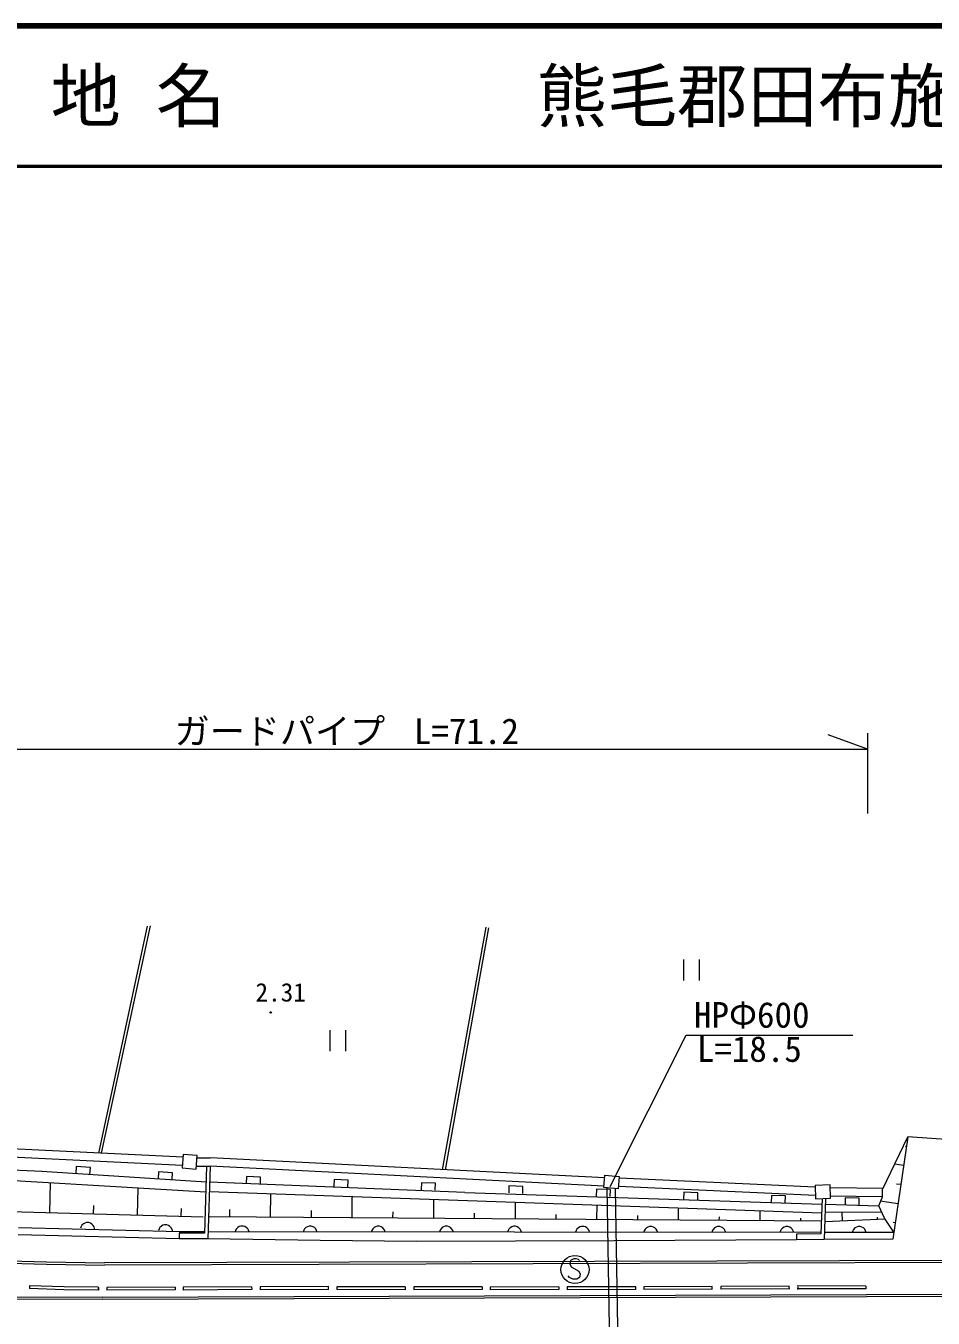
# Model space of a CAD drawing. Units: millimetres, scale not verified. Extents: x 40000 to 680000, y 20000 to 380000.
# Drawn here: x 368614 to 433253, y 287872 to 380000 of the extents above; entities that cross this region are included whole.
import ezdxf
from ezdxf.enums import TextEntityAlignment as Align

# ---------------------------------------------------------------- set-up
doc = ezdxf.new("R2010")
doc.units = ezdxf.units.MM
doc.header["$LTSCALE"] = 1000
for name, color, linetype, lineweight in [('M-BGD', 7, 'Continuous', 13), ('M-BGD-EXST', 7, 'Continuous', 13), ('M-STR-HTXT', 7, 'Continuous', 13), ('M-STR-STRC', 7, 'Continuous', 13), ('M-TTL', 2, 'Continuous', 140), ('M-TTL-LINE', 7, 'Continuous', 50)]:
    doc.layers.add(name, color=color, linetype=linetype, lineweight=lineweight)
doc.layers.add('M-TTL-TXT', color=7, linetype='Continuous')
doc.styles.add('ＭＳ ゴシック', font='')
doc.styles.get('ＭＳ ゴシック').set_extended_font_data('MS Gothic')

msp = doc.modelspace()

# ---------------------------------------------------------------- linework, layer by layer
at = {"layer": 'M-BGD'}
for p, q in [((373806, 299645), (377289, 315824)), ((374009, 299635), (377497, 315843)), ((398309, 298458), (401406, 315753)), ((398511, 298448), (401600, 315702)), ((415477, 313437), (415477, 311937)), ((416617, 311937), (416617, 313437)), ((390266, 308394), (390266, 306894)), ((391406, 306894), (391406, 308394)), ((429651, 297037), (431445, 300789)), ((431445, 300789), (430388, 293492)), ((434500, 300577), (431445, 300789)), ((379767, 298751), (359906, 299727)), ((379816, 299349), (359935, 300326)), ((379831, 299539), (379753, 298578)), ((380820, 299459), (379831, 299539)), ((380742, 298498), (380820, 299459)), ((431346, 300109), (431283, 300118)), ((359741, 298826), (369750, 298350)), ((372210, 298689), (372178, 298190)), ((373208, 298624), (372210, 298689)), ((373175, 298125), (373208, 298624)), ((379753, 298578), (380742, 298498)), ((380759, 298710), (381741, 298702)), ((380808, 299310), (381746, 299302)), ((381491, 298710), (381341, 293923)), ((381741, 298702), (381578, 293522)), ((409805, 297272), (381741, 298702)), ((409857, 297870), (381771, 299301)), ((431149, 298749), (430514, 298841)), ((381432, 296843), (359457, 298169)), ((381432, 296843), (359457, 298169)), ((369750, 298350), (381455, 297580)), ((378063, 298304), (378030, 297806)), ((379061, 298239), (378063, 298304)), ((379028, 297740), (379061, 298239)), ((384339, 297971), (384321, 297471)), ((385338, 297935), (384339, 297971)), ((385320, 297435), (385338, 297935)), ((390570, 297746), (390552, 297247)), ((391570, 297710), (390570, 297746)), ((391552, 297211), (391570, 297710)), ((409797, 297175), (409874, 298068)), ((409874, 298068), (410892, 297980)), ((410892, 297980), (410815, 297087)), ((424844, 297215), (410882, 297863)), ((370315, 295392), (370373, 297510)), ((376559, 295223), (376611, 297134)), ((425304, 295360), (381684, 296887)), ((425304, 295360), (381684, 296887)), ((399881, 296837), (381705, 297565)), ((386050, 295091), (386062, 296734)), ((396802, 297522), (396784, 297022)), ((397801, 297486), (396802, 297522)), ((397783, 296986), (397801, 297486)), ((399881, 296837), (425325, 295994)), ((403033, 297297), (403015, 296797)), ((404032, 297261), (403033, 297297)), ((404014, 296761), (404032, 297261)), ((409264, 297073), (409246, 296573)), ((410264, 297037), (409264, 297073)), ((410815, 297087), (409797, 297175)), ((410338, 278676), (410024, 297156)), ((410246, 296537), (410264, 297037)), ((410938, 278687), (410625, 297103)), ((424862, 296613), (410830, 297265)), ((415496, 296848), (415478, 296348)), ((416495, 296812), (415496, 296848)), ((416477, 296312), (416495, 296812)), ((425912, 297367), (424841, 297336)), ((424841, 297336), (424868, 296388)), ((425939, 296418), (425912, 297367)), ((429685, 297109), (425917, 297167)), ((429639, 296529), (429651, 297037)), ((430953, 297390), (430635, 297436)), ((373437, 295308), (373454, 295912)), ((391863, 295050), (391873, 296531)), ((397675, 295009), (397685, 296327)), ((403488, 294969), (403496, 296124)), ((409301, 294928), (409308, 295920)), ((421727, 296624), (421709, 296124)), ((422727, 296588), (421727, 296624)), ((422709, 296088), (422727, 296588)), ((424868, 296388), (425939, 296418)), ((425338, 296401), (425254, 293876)), ((425589, 296408), (425491, 293480)), ((425574, 295987), (429373, 295884)), ((429631, 296510), (425935, 296567)), ((426988, 296449), (426974, 295949)), ((427987, 296421), (426988, 296449)), ((427974, 295922), (427987, 296421)), ((429373, 295884), (429639, 296529)), ((429798, 294998), (429373, 295884)), ((430756, 296030), (429476, 296215)), ((359389, 295687), (381242, 295097)), ((379681, 295139), (379696, 295681)), ((381690, 295122), (425285, 294815)), ((383144, 295111), (383147, 295629)), ((388956, 295071), (388960, 295539)), ((394769, 295030), (394772, 295450)), ((400582, 294989), (400584, 295360)), ((406394, 294948), (406397, 295270)), ((412207, 294907), (412209, 295181)), ((415113, 294887), (415119, 295717)), ((418020, 294866), (418021, 295091)), ((420926, 294846), (420931, 295513)), ((423832, 294826), (423833, 295001)), ((425534, 294767), (429833, 294944)), ((429609, 295393), (425556, 295424)), ((426784, 294819), (426760, 295415)), ((429285, 294922), (429279, 295064)), ((430461, 293991), (429798, 294998)), ((379550, 294038), (368090, 294312)), ((372550, 294399), (372506, 294280)), ((372613, 294497), (372550, 294399)), ((372716, 294594), (372613, 294497)), ((372817, 294652), (372716, 294594)), ((372938, 294688), (372817, 294652)), ((373098, 294683), (372938, 294688)), ((373217, 294640), (373098, 294683)), ((373315, 294577), (373217, 294640)), ((373412, 294474), (373315, 294577)), ((373469, 294372), (373412, 294474)), ((373506, 294251), (373469, 294372)), ((378108, 294238), (378065, 294119)), ((378171, 294336), (378108, 294238)), ((378274, 294433), (378171, 294336)), ((378376, 294490), (378274, 294433)), ((378497, 294526), (378376, 294490)), ((378657, 294522), (378497, 294526)), ((378776, 294478), (378657, 294522)), ((378874, 294415), (378776, 294478)), ((378971, 294313), (378874, 294415)), ((379028, 294211), (378971, 294313)), ((379065, 294090), (379028, 294211)), ((379541, 293938), (379538, 293538)), ((381341, 293923), (379541, 293938)), ((381344, 294023), (379542, 294038)), ((425257, 293976), (381594, 294021)), ((383560, 294139), (383520, 294019)), ((383620, 294239), (383560, 294139)), ((383720, 294339), (383620, 294239)), ((383820, 294399), (383720, 294339)), ((383940, 294439), (383820, 294399)), ((384100, 294439), (383940, 294439)), ((384220, 294399), (384100, 294439)), ((384320, 294339), (384220, 294399)), ((384420, 294238), (384320, 294339)), ((384480, 294138), (384420, 294238)), ((384520, 294018), (384480, 294138)), ((388411, 294134), (388371, 294014)), ((388472, 294234), (388411, 294134)), ((388572, 294334), (388472, 294234)), ((388672, 294394), (388572, 294334)), ((388792, 294434), (388672, 294394)), ((388952, 294434), (388792, 294434)), ((389072, 294394), (388952, 294434)), ((389172, 294334), (389072, 294394)), ((389272, 294233), (389172, 294334)), ((389331, 294133), (389272, 294233)), ((389371, 294013), (389331, 294133)), ((393263, 294129), (393223, 294009)), ((393323, 294229), (393263, 294129)), ((393423, 294329), (393323, 294229)), ((393523, 294389), (393423, 294329)), ((393643, 294429), (393523, 294389)), ((393803, 294429), (393643, 294429)), ((393923, 294389), (393803, 294429)), ((394023, 294329), (393923, 294389)), ((394123, 294228), (394023, 294329)), ((394183, 294128), (394123, 294228)), ((394223, 294008), (394183, 294128)), ((398114, 294124), (398074, 294004)), ((398174, 294224), (398114, 294124)), ((398275, 294324), (398174, 294224)), ((398375, 294384), (398275, 294324)), ((398495, 294424), (398375, 294384)), ((398655, 294424), (398495, 294424)), ((398775, 294384), (398655, 294424)), ((398875, 294324), (398775, 294384)), ((398974, 294223), (398875, 294324)), ((399034, 294123), (398974, 294223)), ((399074, 294003), (399034, 294123)), ((402966, 294119), (402926, 293999)), ((403026, 294219), (402966, 294119)), ((403126, 294319), (403026, 294219)), ((403226, 294379), (403126, 294319)), ((403346, 294419), (403226, 294379)), ((403506, 294419), (403346, 294419)), ((403626, 294379), (403506, 294419)), ((403726, 294319), (403626, 294379)), ((403826, 294218), (403726, 294319)), ((403886, 294118), (403826, 294218)), ((403926, 293998), (403886, 294118)), ((407817, 294114), (407777, 293994)), ((407877, 294214), (407817, 294114)), ((407978, 294314), (407877, 294214)), ((408078, 294374), (407978, 294314)), ((408198, 294414), (408078, 294374)), ((408358, 294414), (408198, 294414)), ((408478, 294374), (408358, 294414)), ((408578, 294314), (408478, 294374)), ((408677, 294213), (408578, 294314)), ((408737, 294113), (408677, 294213)), ((408777, 293993), (408737, 294113)), ((412669, 294109), (412629, 293989)), ((412729, 294209), (412669, 294109)), ((412829, 294309), (412729, 294209)), ((412929, 294369), (412829, 294309)), ((413049, 294409), (412929, 294369)), ((413209, 294409), (413049, 294409)), ((413329, 294369), (413209, 294409)), ((413429, 294308), (413329, 294369)), ((413529, 294208), (413429, 294308)), ((413589, 294108), (413529, 294208)), ((413629, 293988), (413589, 294108)), ((417520, 294104), (417480, 293984)), ((417580, 294204), (417520, 294104)), ((417681, 294304), (417580, 294204)), ((417781, 294364), (417681, 294304)), ((417901, 294404), (417781, 294364)), ((418061, 294404), (417901, 294404)), ((418181, 294364), (418061, 294404)), ((418281, 294303), (418181, 294364)), ((418380, 294203), (418281, 294303)), ((418440, 294103), (418380, 294203)), ((418480, 293983), (418440, 294103)), ((422372, 294099), (422332, 293979)), ((422432, 294199), (422372, 294099)), ((422532, 294299), (422432, 294199)), ((422632, 294359), (422532, 294299)), ((422752, 294399), (422632, 294359)), ((422912, 294399), (422752, 294399)), ((423032, 294359), (422912, 294399)), ((423132, 294298), (423032, 294359)), ((423232, 294198), (423132, 294298)), ((423292, 294098), (423232, 294198)), ((423332, 293978), (423292, 294098)), ((430460, 293988), (425508, 293980)), ((427524, 294103), (427484, 293983)), ((427584, 294203), (427524, 294103)), ((427683, 294303), (427584, 294203)), ((427783, 294363), (427683, 294303)), ((427903, 294404), (427783, 294363)), ((428063, 294404), (427903, 294404)), ((428183, 294364), (428063, 294404)), ((428283, 294304), (428183, 294364)), ((428384, 294205), (428283, 294304)), ((428444, 294105), (428384, 294205)), ((428484, 293985), (428444, 294105)), ((430559, 294671), (430401, 294693)), ((379538, 293538), (368074, 293812)), ((381578, 293522), (379538, 293538)), ((389591, 293408), (381578, 293522)), ((396475, 293342), (389591, 293408)), ((410517, 293391), (396475, 293342)), ((423515, 293452), (410517, 293391)), ((425254, 293876), (423509, 293852)), ((423509, 293852), (423515, 293452)), ((425491, 293480), (423515, 293452)), ((430390, 293504), (425491, 293480)), ((350109, 292294), (370080, 291728)), ((350112, 292444), (370084, 291878)), ((490122, 292142), (374228, 291808)), ((370080, 291728), (374225, 291658)), ((370084, 291878), (374228, 291808)), ((490122, 291992), (374228, 291658)), ((374107, 289376), (300001, 289115)), ((368878, 290184), (368871, 289984)), ((371329, 289897), (368871, 289984)), ((371334, 290097), (368878, 290184)), ((373773, 289873), (371329, 289897)), ((373775, 290073), (371334, 290097)), ((373775, 290073), (373773, 289873)), ((373782, 290066), (373781, 289866)), ((374107, 289376), (492579, 289786)), ((374108, 289226), (492580, 289636)), ((379250, 290080), (374376, 290068)), ((374376, 290068), (374377, 289868)), ((379250, 289880), (374377, 289868)), ((379250, 290080), (379250, 289880)), ((384701, 290113), (379820, 290073)), ((379820, 290073), (379822, 289873)), ((384703, 289913), (379822, 289873)), ((384701, 290113), (384703, 289913)), ((390181, 290119), (385300, 290095)), ((385300, 290095), (385301, 289895)), ((390182, 289919), (385301, 289895)), ((390182, 289919), (390181, 290119)), ((390760, 290112), (390759, 289912)), ((395648, 289900), (390759, 289912)), ((395649, 290100), (390760, 290112)), ((395649, 290100), (395648, 289900)), ((401126, 290106), (396253, 290095)), ((396253, 290095), (396253, 289895)), ((401126, 289906), (396253, 289895)), ((401126, 290106), (401126, 289906)), ((406580, 290108), (401697, 290088)), ((401697, 290088), (401698, 289888)), ((406581, 289908), (401698, 289888)), ((406580, 290108), (406581, 289908)), ((412070, 290105), (407189, 290101)), ((407189, 290101), (407189, 289901)), ((412070, 289905), (407189, 289901)), ((412070, 289905), (412070, 290105)), ((417520, 290137), (412634, 290108)), ((412634, 290108), (412636, 289908)), ((417521, 289937), (412636, 289908)), ((417520, 289919), (417518, 290119)), ((423004, 290156), (418117, 290128)), ((418117, 290128), (418118, 289928)), ((423005, 289956), (418118, 289928)), ((422983, 290149), (422985, 289949)), ((428455, 289960), (423574, 289968)), ((428455, 290160), (423575, 290168)), ((423607, 290110), (423609, 289910)), ((428452, 290160), (428455, 289960)), ((428455, 290160), (428455, 289960)), ((374108, 289226), (300001, 288965))]:
    msp.add_line(p, q, dxfattribs=at)
for radius in [50, 30, 10]:
    msp.add_circle((386057, 309664), radius, dxfattribs=at)
at = {"layer": 'M-BGD-EXST'}
for p, q in [((407657, 292098), (407417, 291978)), ((407817, 292098), (407657, 292098)), ((407977, 292058), (407817, 292098)), ((408057, 291978), (407977, 292058)), ((407417, 291978), (407377, 291738)), ((407377, 291738), (407457, 291538)), ((407457, 291538), (408017, 291218)), ((408017, 291218), (408097, 291018)), ((407337, 290778), (407257, 290898)), ((407577, 290658), (407337, 290778)), ((407857, 290658), (407577, 290658)), ((408057, 290778), (407857, 290658)), ((408097, 291018), (408057, 290778))]:
    msp.add_line(p, q, dxfattribs=at)
msp.add_circle((407737, 291338), 1000, dxfattribs=at)
at = {"layer": 'M-STR-HTXT'}
for p, q in [((428583, 328439), (425764, 329466)), ((428583, 329571), (428583, 323850)), ((359777, 328443), (428583, 328439)), ((410235, 297268), (415654, 308036)), ((415654, 308036), (427534, 308036))]:
    msp.add_line(p, q, dxfattribs=at)
at = {"layer": 'M-STR-STRC'}
for p, q in [((368878, 290184), (368871, 289984)), ((371329, 289897), (368871, 289984)), ((371334, 290097), (368878, 290184)), ((373773, 289873), (371329, 289897)), ((373775, 290073), (371334, 290097)), ((373775, 290073), (373773, 289873)), ((373782, 290066), (373781, 289866)), ((379250, 290080), (374376, 290068)), ((374376, 290068), (374377, 289868)), ((379250, 289880), (374377, 289868)), ((379250, 290080), (379250, 289880)), ((384701, 290113), (379820, 290073)), ((379820, 290073), (379822, 289873)), ((384703, 289913), (379822, 289873)), ((384701, 290113), (384703, 289913)), ((390181, 290119), (385300, 290095)), ((385300, 290095), (385301, 289895)), ((390182, 289919), (385301, 289895)), ((390182, 289919), (390181, 290119)), ((390760, 290112), (390759, 289912)), ((395648, 289900), (390759, 289912)), ((395649, 290100), (390760, 290112)), ((395649, 290100), (395648, 289900)), ((401126, 290106), (396253, 290095)), ((396253, 290095), (396253, 289895)), ((401126, 289906), (396253, 289895)), ((401126, 290106), (401126, 289906)), ((406580, 290108), (401697, 290088)), ((401697, 290088), (401698, 289888)), ((406581, 289908), (401698, 289888)), ((406580, 290108), (406581, 289908)), ((412070, 290105), (407189, 290101)), ((407189, 290101), (407189, 289901)), ((412070, 289905), (407189, 289901)), ((412070, 289905), (412070, 290105)), ((417520, 290137), (412634, 290108)), ((412634, 290108), (412636, 289908)), ((417521, 289937), (412636, 289908)), ((417520, 289919), (417518, 290119)), ((423004, 290156), (418117, 290128)), ((418117, 290128), (418118, 289928)), ((423005, 289956), (418118, 289928)), ((422983, 290149), (422985, 289949)), ((428455, 289960), (423574, 289968)), ((428455, 290160), (423575, 290168)), ((423607, 290110), (423609, 289910)), ((428452, 290160), (428455, 289960)), ((428455, 290160), (428455, 289960))]:
    msp.add_line(p, q, dxfattribs=at)
at = {"layer": 'M-TTL'}
msp.add_line((680000, 380000), (40000, 380000), dxfattribs=at)
at = {"layer": 'M-TTL-LINE'}
msp.add_line((40000, 370000), (680000, 370000), dxfattribs=at)

# ---------------------------------------------------------------- texts
at = {"layer": 'M-BGD', "style": 'ＭＳ ゴシック'}
msp.add_text('2.31', height=1320, dxfattribs=at).set_placement((384973, 310047), align=Align.BOTTOM_LEFT)
at = {"layer": 'M-STR-HTXT', "style": 'ＭＳ ゴシック'}
for s, p in [('ガードパイプ', (379213, 328248)), ('L=71.2', (396259, 328248)), ('HPΦ600', (416210, 308025)), ('L=18.5', (416418, 305594))]:
    msp.add_text(s, height=1833, dxfattribs=at).set_placement(p, align=Align.BOTTOM_LEFT)
at = {"layer": 'M-TTL-TXT', "style": 'ＭＳ ゴシック'}
for s, p in [('地 名', (370380, 375000)), ('熊毛郡田布施町大字麻郷奥\u3000大字下田布施', (405024, 375000))]:
    msp.add_text(s, height=3666, dxfattribs=at).set_placement(p, align=Align.MIDDLE_LEFT)

doc.saveas('drawing.dxf')
